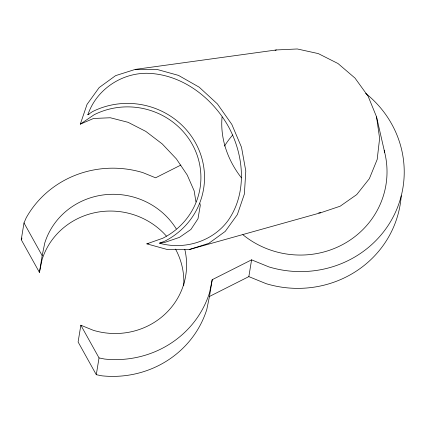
<?xml version="1.0" encoding="UTF-8"?>
<svg xmlns="http://www.w3.org/2000/svg" width="425" height="425" viewBox="0 0 425 425"><rect width="100%" height="100%" fill="white"/><g stroke="black" fill="none" stroke-linecap="round" stroke-linejoin="round"><path stroke-width="0.64" d="M222.068 116.981C220.028 138.842 228.007 160.751 241.448 177.847M166.457 236.13A72.526 69.535 9.3 0 0 96.454 212.362A72.526 69.535 9.3 0 0 42.022 259.744L39.429 272.404L21.25 239.7L23.997 222.928L26.175 217.871A99.721 95.614 9.3 0 1 142.816 172.603L155.582 177.809L180.853 165.07M39.429 272.404L42.176 255.637L44.768 242.972A72.526 69.535 9.3 0 1 105.182 194.708A72.526 69.535 9.3 0 1 176.285 228.9M184.817 249.454A72.526 69.535 9.3 0 1 93.303 330.299L80.851 325.221L78.104 341.987L96.284 374.696L101.904 375.828A99.721 95.614 9.3 0 0 206.805 309.442L209.467 296.459L212.213 279.692L251.589 259.845L268.951 266.927A105.161 100.831 9.3 0 0 391.956 219.194A105.161 100.831 9.3 0 0 365.606 93.314M96.284 374.696L99.03 357.924L80.851 325.221M209.467 296.459L248.843 276.617L251.589 259.845M212.213 279.692L209.552 292.671A99.721 95.614 9.3 0 1 104.651 359.056L99.03 357.924M87.885 114.745C96.193 90.052 120.705 73.27 146.63 73.275C181.162 73.844 211.671 96.932 228.236 126.209C243.977 154.758 247.536 192.408 228.31 220.23C212.883 241.613 184.301 250.208 159.263 243.169L164.502 241.326A76.149 73.015 9.3 0 0 195.458 142.731A76.149 73.015 9.3 0 0 92.427 111.658L87.885 114.745L88.968 114.288M195.941 201.944L194.156 190.857L187.239 175.042L176.386 158.913L162.27 143.963L145.823 131.405L128.122 122.331L110.314 117.757L93.532 118.479L80.304 124.148L87.024 104.417L99.158 87.577L115.595 75.639L135.203 69.413L276.34 49.953L297.293 48.971L318.325 53.603L338.008 63.532L354.997 78.083L368.14 96.268L376.539 116.838L384.673 152.368M21.25 239.7L21.978 238.011M80.304 124.148L94.143 114.745A72.526 69.535 9.3 0 1 192.265 144.335A72.526 69.535 9.3 0 1 162.786 238.239L146.837 243.849L167.753 249.65L189.199 249.565L320.694 212.755L340.133 206.221L356.734 194.592L369.368 178.649L377.177 159.481L379.621 138.401L376.539 116.838M275.087 50.378L276.34 49.953M189.199 249.565L208.808 243.344L225.239 231.402L237.378 214.567L244.391 193.97L245.799 171.031L241.517 147.3L231.827 124.403L217.387 103.897L199.192 87.178L178.473 75.384L156.65 69.328L135.203 69.413M146.837 243.849L148.755 243.615M159.896 243.095L164.294 242.574L179.467 237.368L190.926 229.447L197.992 218.769L200.287 205.408L199.947 203.527M318.729 212.845L320.694 212.755M248.843 276.617L266.204 283.698A105.161 100.831 9.3 0 0 401.232 195.776M23.997 222.928L42.176 255.637M175.525 249.093A72.526 69.535 9.3 0 1 183.727 285.653M384.189 150.487A87.938 84.315 9.3 0 1 346.194 242.553A87.938 84.315 9.3 0 1 242.866 234.706M224.506 146.094A83.401 79.969 9.3 0 1 232.757 134.975"/></g></svg>
